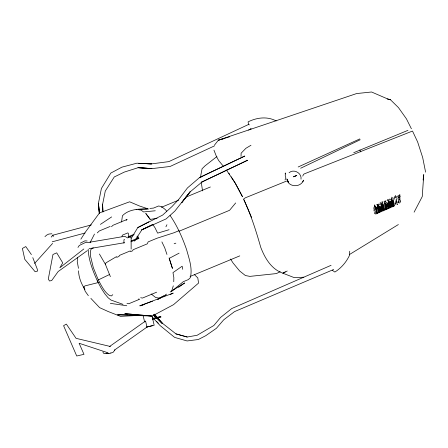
<?xml version="1.0" encoding="UTF-8"?>
<svg xmlns="http://www.w3.org/2000/svg" width="448" height="448" viewBox="0 0 448 448"><rect width="100%" height="100%" fill="white"/><g stroke="black" fill="none" stroke-linecap="round" stroke-linejoin="round"><path stroke-width="0.67" d="M241.03 156.453L241.125 153.205L245.913 148.288L250.97 145.264M173.751 281.725L173.846 277.609L172.973 272.63L182.151 266.213L182.734 269.315M349.72 251.216L349.586 255.22C346.332 262.063 341.303 268.061 334.835 272.059L332.254 270.206M399.862 201.555L399.834 200.726M77.661 257.488L77.23 261.503L78.473 268.324M423.102 180.046L423.752 174.58L422.268 196.554L414.114 212.167M102.945 212.027L102.586 204.406L105.28 191.044L114.257 176.977L124.281 172.099L138.006 167.731L151.917 168.588L137.984 167.647L151.911 168.627L170.111 166.466L214.413 145.919M301.028 179.172C301.974 173.023 293.692 168.526 289.083 172.76M171.758 290.881L173.298 285.83M244.518 156.414L244.77 156.005M121.929 236.398L122.438 235.133L127.898 232.87L128.621 234.063L128.621 237.434M77.969 247.458L79.246 245.487L85.848 242.329L88.054 242.491L124.746 236.314L127.831 237.961M122.982 304.349L111.014 300.07L108.069 297.73L104.698 293.642L101.136 288.092L97.619 281.45L98.302 279.927L109.704 274.417M110.382 276.646L105.375 264.27L106.036 262.808L116.598 256.57M285.09 173.919L285.527 172.956L285.219 175.465L285.852 178.119L285.029 179.945M302.742 176.126L303.576 174.272L304.797 173.678L412.502 131.051L417.642 141.966L422.677 157.522L425.6 172.166M302.775 181.849L303.537 180.163C301.146 187.146 290.438 187.667 287.258 181.026M166.93 224.739L165.928 226.794M90.054 242.754L94.483 234.052M131.314 238.202L137.788 227.584L162.596 215.107L171.954 206.601L179.01 199.063L187.494 187.891L199.534 177.576L244.597 156.139L199.808 177.47M80.864 239.154L85.322 232.187L99.534 212.873L129.623 201.796L139.35 205.934L148.579 209.054M134.574 241.164L141.904 229.779L152.55 224.644L141.663 229.908L166.152 218.876L174.843 211.098L189.874 192.097L190.142 191.828L181.698 202.731L189.874 192.097L201.998 181.983M214.402 145.208L218.35 140.196L356.591 93.565L371.56 91.997L386.915 98.622L390.499 99.781L398.485 107.632L406.437 118.86L411.404 128.789M51.19 237.126L52.903 234.97L53.262 236.589M235.676 202.95L229.578 210.302L179.222 231.174M34.625 263.407L52.573 243.432M331.072 265.322L231.75 308.549L220.629 317.402L213.825 325.528L197.103 335.283L187.163 337.014L175.963 333.883L162.523 323.344L154.286 314.177M88.34 295.669L85.21 291.29L83.72 287.09L84.924 285.908L98.918 282.397M97.289 232.887L99.254 230.972L110.163 226.447M111.496 226.722L112.974 225.282L127.12 219.419L126.134 220.382M112.79 294.689L111.468 295.921L109.53 295.557C104.446 292.046 101.713 286.182 98.829 280.924M44.94 236.617L46.81 235.026L48.798 234.063L51.862 233.761M171.562 291.379L183.277 281.697L188.367 279.586L190.355 277.642C192.668 268.279 189.062 258.731 186.631 249.754C182.482 237.731 177.29 225.977 170.083 215.454M83.815 248.97L59.87 267.747L62.731 262.847L56.706 252.846L52.965 254.486L48.3 279.009L49.487 280.986L51.688 280.566L58.15 271.538L87.349 250.617M216.933 156.537L205.066 165.827L202.082 168.739L200.827 175.224L200.945 177.279M178.534 287.314L184.671 282.951L170.173 291.99M109.598 346.489L145.286 321.171M148.266 326.178L114.436 350.118L114.923 349.983L113.042 352.391L110.387 353.158L110.874 353.024M100.414 224.386L111.653 216.916M349.39 254.576L398.367 224.554M80.321 243.18L84.952 240.839L87.153 240.996M157.59 299.449L164.181 295.54M165.379 294.829L166.578 294.118M158.228 299.186L160.658 297.836M285.309 271.869L282.85 273.196C271.286 269.158 264.908 258.149 260.73 247.279C256.066 230.86 250.914 214.519 243.533 199.097L245.347 197.814L286.608 181.054M179.11 253.154L169.26 258.345L172.435 268.414L169.064 257.942M137.788 227.584L148.865 221.799M137.967 238.504L136.92 236.762M280.185 271.684L276.455 273.577L249.889 276.382L245.375 275.531L239.641 270.973L233.078 263.01L230.518 259.028M287.235 271.018L282.85 273.196L294.364 277.682L303.811 277.206M170.139 294.577L173.191 293.104L139.916 305.827L143.937 304.662M300.658 168.241L360.209 139.742M247.503 160.255L201.723 182.09L247.324 160.39L246.73 160.205M248.59 130.071L251.121 128.895L250.622 128.229M298.178 166.986L359.778 138.925M387.526 200.301L388.287 199.97M384.787 202.177L385.627 201.779L385.728 201.298M395.08 197.68L395.92 197.282L396.021 196.801M374.724 207.066L375.418 206.758L374.881 205.996M375.452 207.659L376.298 208.124M378.241 206.444L378.795 206.203L379.327 206.797L380.38 212.055L379.826 212.302L379.294 211.702M382.256 204.691L382.659 204.512L383.191 205.106L384.244 210.37L383.841 210.543L383.309 209.95M384.569 203.678L385.286 204.193L386.344 209.451L385.622 208.942M398.412 197.77L400.355 196.924L399.739 195.916M397.046 199.058L396.413 199.332L395.388 203.398L395.567 204.277L395.03 203.683M396.088 203.09L396.984 202.698L396.626 200.906M397.706 202.378L398.194 202.166M376.135 213.914L376.897 213.578L375.844 208.32M377.037 213.517L377.35 213.382L376.124 207.368M381.472 211.579L381.746 211.462L380.694 206.198M382.211 211.26L381.41 205.89M383.13 210.857L383.516 210.689L382.463 205.43L381.926 204.831M384.647 210.196L383.746 204.753M387.733 208.846L388.326 208.589L387.274 203.325M388.657 208.443L388.954 208.309L387.906 202.933M392.672 206.685L392.963 206.562L391.905 201.298M174.16 243.757L175.862 243.158M161.297 207.329L178.724 200.105M185.825 197.159L210.358 186.99M128.111 236.757L134.226 234.22M128.29 237.446L133.112 235.446M124.6 239.456L123.939 239.73L123.939 243.102M129.685 237.35L130.418 237.042L131.135 238.241L131.141 249.054M131.337 240.862L137.967 238.112M130.917 241.797L138.869 238.504L138.869 238.112M130.312 250.886L119.403 255.405L118.927 256.469L116.682 257.398M178.909 230.709L173.936 232.77L156.951 238.252L148.148 241.898L147.263 243.858L133.118 249.721L132.642 250.785L130.396 251.714M190.081 276.483L239.775 255.881M156.621 292.197L142.475 298.06L140.689 297.724M165.945 295.243L159.029 298.11L155.574 297.455L151.183 293.966M374.13 209.07L374.668 208.846L375.71 214.099M353.718 152.695L407.949 130.357M139.916 305.827L152.527 301.202M229.706 136.758L218.35 140.196L224.414 138.533M169.081 229.718L157.64 233.139L154.946 227.646L152.706 224.386M160.888 317.19L160.826 316.484L152.27 318.539M152.802 325.618L146.658 327.062L154.174 325.242L151.99 315.974M52.892 235.206L91.342 224.918M52.22 241.808L85.07 233.022M93.43 247.929L92.17 248.259L90.882 249.519L90.356 252.381L90.597 256.514L93.302 267.59L98.302 279.927M160.132 317.369L159.97 316.691L160.132 317.369L152.51 319.144L152.449 318.438M152.37 319.234L154.302 318.786M158.172 317.884L159.46 317.582M395.265 195.658L395.702 195.619M138.062 209.434L147.566 208.986C138.942 208.785 128.89 209.143 122.438 215.718L121.554 222.018M157.091 218.26L150.366 219.397L145.774 213.444L150.074 219.352M89.174 248.668L124.65 242.698M155.266 210.773L143.539 211.949L141.103 210.101L138.863 209.793M149.878 208.404L153.496 208.09L158.536 206.002L161.543 206.567L165.357 209.602L166.667 211.193M139.714 315.364L120.54 316.355L108.226 311.55L99.613 307.647L90.871 298.379M398.95 197.383L399.448 197.462M127.898 314.754L117.55 314.798L151.441 316.053M138.986 163.363L151.57 163.873L168.834 161.622L249.015 124.258L249.138 124.953M138.986 163.369L151.564 163.918L136.87 163.19L121.89 167.166L110.824 173.074L101.41 188.468L98.442 203.241L99.389 213.651M378.885 204.081L377.899 204.355L378.101 205.307M106.092 353.315L109.469 353.41L106.585 353.181L104.502 353.668L103.678 353.338L102.844 351.932M145.309 315.476L124.835 313.667L152.135 316.075L173.51 304.685L198.57 283.074L197.792 277.894L194.331 274.523M146.675 315.594L151.452 316.014M110.342 303.358L126.79 305.749M396.049 197.624L397.146 198.324M385.756 202.121L386.854 202.826M136.125 209.367L136.914 209.513M333.676 269.483L234.522 311.623L223.748 319.782L216.418 328.294L205.794 335.67L198.324 339.517L187.096 340.95L174.636 337.4L160.138 325.601L152.191 317.022M138.477 299.001L139.67 299.225L128.761 303.744L126.974 303.408M387.212 99.019L390.499 99.781M110.438 346.506L76.054 338.335L66.343 324.1L63.577 325.679L76.731 356.003L83.983 354.334L79.122 343.263L107.99 352.794M187.163 337.014L175.963 333.883M276.192 120.949C267.31 116.166 256.822 117.499 248.091 121.873L248.606 124.706M396.396 196.302L394.358 196.862L394.85 199.326M386.103 200.799L384.065 201.359L384.558 203.823M400.204 198.218C397.55 197.327 398.11 201.981 399.241 203.224M391.311 200.458C393.008 201.219 393.736 198.705 392.823 197.534M377.317 206.343L377.826 206.769L378.342 206.545L378.151 205.615L379.198 204.954L379.254 203.918M374.55 204.887L375.049 205.302L374.5 205.537L374.002 208.438L373.475 207.995M375.155 206.674L376.001 207.564L375.486 207.133M399.717 202.44C401.15 202.782 400.07 199.774 399.767 199.035M153.362 314.776L161.862 323.534M156.425 321.222L158.239 323.142M154.319 314.222L162.596 323.434M396.838 204.036L397.37 204.635L397.163 203.577M391.222 199.455L391.759 200.049L391.306 198.195M391.894 200.48L392.426 201.074L393.478 206.332L392.694 205.85M388.814 201.824L389.351 202.418L390.404 207.676L389.85 207.922L389.312 207.323L388.259 202.065M388.164 201.421L388.696 202.02L389.211 201.796L388.797 199.746L389.553 199.416L389.469 198.996M387.968 202.194L388.506 202.787L389.558 208.046L388.825 207.536M391.535 206.354L392.067 206.948L392.476 206.774L391.418 201.51M390.958 206.606L391.77 207.082L390.712 201.824M382.054 201.41L382.67 202.423L381.298 203.022L381.405 203.571M386.523 208.544L387.369 209.003L386.316 203.745L385.784 203.146L385.47 203.286L385.739 204.624M381.349 205.083L381.881 205.682L382.934 210.941L382.161 210.454L381.898 209.138M384.67 209.356L385.202 209.95L385.728 209.72L384.675 204.462M376.718 207.11L377.25 207.704M380.106 211.35L380.94 211.814L379.887 206.55M378.806 211.915L379.534 212.425L378.482 207.166M378.101 212.223L378.935 212.688L377.882 207.43M377.177 212.626L377.714 213.226L378.302 212.962L377.048 206.965M153.266 314.815L155.926 317.99M223.58 166.533L218.646 160.507L216.35 156.268L213.948 150.136M31.405 254.587L25.76 246.557L22.4 248.433L24.786 259.314L35.14 271.746L37.643 271.029L37.173 268.884L32.782 257.622M390.779 199.864L390.522 199.142M228.911 173.281L229.667 174.451M231.174 176.798L235.575 183.674L242.53 196.801L234.954 182.655L226.402 169.982M99.406 254.022L105.375 264.27M83.72 287.09L84.885 289.397C81.312 283.774 78.758 277.609 78.54 270.833M137.642 236.074L138.69 237.815M288.366 182.056L286.86 178.942M288.512 182.336L286.978 179.2M359.862 150.03L360.83 151.866M398.485 202.345L398.104 201.37M161.885 241.892L164.741 247.845L166.958 254.442M243.958 199.746L251.541 217.375M97.619 281.45C93.016 271.247 88.609 260.512 88.178 249.189M377.042 204.473L377.826 206.769L377.003 204.322M145.572 321.065L146.955 326.939M143.058 315.325L144.614 321.944M399.521 199.158L399.694 199.931M399.812 194.482L399.896 194.897L398.518 195.502L398.625 196.045M399.907 195.485L399.991 195.899L398.709 196.459L398.843 197.131M397.634 195.944L397.88 197.176M396.211 200.906L396.452 202.098M392.857 200.883L393.786 206.203L393.249 205.604L392.722 202.978M391.776 197.165L392.05 198.526M392.196 200.346L392.459 201.662M391.77 201.247L392.034 202.563M392.297 203.874L392.56 205.19M391.345 202.149L392.14 206.091M390.482 201.096L391.143 204.383M390.034 202.003L390.695 205.29M389.906 202.171L390.958 207.435L390.656 207.57L390.124 206.97L389.598 204.344M389.071 201.712L389.334 203.028M387.75 199.377L388.024 200.738M387.33 203.902L387.99 207.189M385.862 203.941L386.915 209.199L386.63 209.328L386.098 208.729L385.571 206.102M385.045 203.47L385.308 204.786M383.046 204.036L383.13 204.45L381.192 205.296L380.66 204.702L380.167 202.238M382.687 203.011L382.771 203.426L381.489 203.986L381.623 204.658M382.782 207.318L383.174 209.294M381.937 206.976L382.598 210.263M381.018 207.374L381.679 210.661M380.15 207.038L380.806 210.33M379.182 206.746L379.445 208.062M379.708 209.378L379.971 210.694M378.37 207.099L379.03 210.386M377.882 207.312L378.543 210.599M375.581 208.32L375.85 209.636M376.113 210.952L376.376 212.262M373.862 209.787L374.125 211.103M374.388 212.419L374.651 213.735M202.552 190.876L201.225 182.09M99.389 213.545L98.442 203.241L99.333 213.696M102.928 211.77L102.586 204.12L102.586 204.406M392.902 200.038L392.61 200.166L393.663 205.425L394.195 206.018L394.486 205.895L393.434 200.631L392.902 200.038M295.17 176.07L293.423 176.82L296.817 175.493L295.17 176.07M158.771 317.38L158.642 317.055L158.799 317.733L158.771 317.38"/></g></svg>
